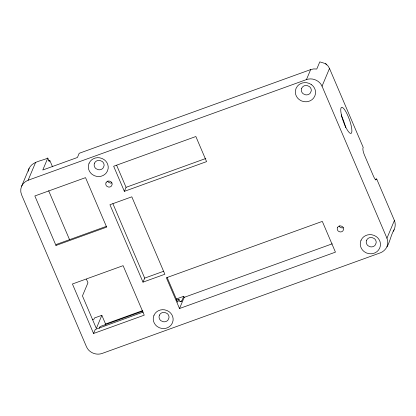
<?xml version="1.0" encoding="UTF-8"?>
<svg xmlns="http://www.w3.org/2000/svg" width="416" height="416" viewBox="0 0 416 416"><rect width="100%" height="100%" fill="white"/><g stroke="black" fill="none" stroke-linecap="round" stroke-linejoin="round"><path stroke-width="0.62" d="M48.584 160.857L49.8 160.415L49.296 161.611L47.798 158.07C41.532 161.086 32.458 161.314 29.089 168.423L21.632 186.17L20.81 189.004L20.8 191.963L21.596 194.844L86.512 346.85C89.034 352.664 96.184 355.586 102.102 353.454L380.416 252.819C389.584 249.132 389.501 237.089 394.118 229.736C395.418 226.798 395.642 223.475 394.404 220.47L376.667 178.927L375.185 179.462M28.267 171.252L29.089 168.423M386.911 246.88L387.728 244.052L387.743 241.093L386.948 238.212L322.041 86.2C319.519 80.387 312.369 77.464 306.452 79.591L28.127 180.237L25.418 181.636L23.202 183.659L21.632 186.17M28.127 180.237L35.578 162.484M47.798 158.07L42.786 170.004L77.433 157.477L79.191 153.296L310.648 69.602L313.669 68.931L316.789 69.025L319.795 61.87L325.749 63.69L327.948 65.848L329.498 68.458L363.23 147.462L362.981 148.06A5.933 1.357 70.1 0 0 364.494 155.152L373.396 176.01A5.933 1.357 70.1 0 0 376.412 179.52L375.336 179.915M55.978 245.461L34.845 195.967L85.524 177.642L106.657 227.136L55.978 245.461L56.415 244.416L106.48 226.314M124.368 191.35L113.651 166.249L195.858 136.521L206.575 161.621L124.368 191.35L126.058 187.325L116.626 165.23M93.564 333.486L72.431 283.993L123.11 265.668L144.243 315.162L93.564 333.486L95.254 329.462L143.13 312.094M92.404 319.743L93.98 319.171L94.484 317.975L101.847 315.312L96.335 328.442L82.446 295.922L87.963 282.797L86.429 279.214M99.325 328.338L100.074 326.55L142.834 311.085M105.061 325.203L105.56 324.012L101.847 315.312M142.99 282.147L109.933 204.729L131.81 196.82L164.866 274.238L142.99 282.147L144.685 278.122L112.897 203.679M176.504 300.076L178.937 299.203L177.684 302.182L167.066 277.321M179.92 301.72L181.75 301.059L183.758 296.286L176.426 298.938M179.509 308.532L166.374 277.774L322.312 221.385L335.447 252.143L179.509 308.532L184.21 297.346L183.758 296.286M306.452 79.591L310.648 69.602M322.041 86.2L329.498 68.458M376.412 179.52L376.667 178.927M386.948 238.212L394.404 220.47M393.172 231.244L394.118 229.736M126.058 187.325L205.832 158.475M144.685 278.122L163.519 271.31M105.56 324.012L142.605 310.617M184.21 297.346L332.228 243.823M181.75 301.059L179.92 301.501L178.937 299.203M311.641 84.776L309.358 83.455L306.81 82.727A10.384 9.812 22.8 0 0 297.45 86.117L296.119 88.244L295.422 90.641A9.89 9.35 22.8 0 0 299.26 99.622L301.543 100.942L304.091 101.665A10.384 9.812 22.8 0 0 313.451 98.28L314.782 96.153L315.479 93.756A9.89 9.35 22.8 0 0 311.641 84.776M325.749 63.69L326.258 64.88M49.8 160.415L52.53 166.806M48.672 190.778L69.592 239.772M111.862 182.868A3.271 3.089 22.8 0 1 110.224 183.019L108.701 182.374A3.115 2.943 22.8 0 1 107.702 181.106M341.349 115.627A13.842 3.162 70.1 0 1 345.649 127.67M339.165 225.961A3.115 2.943 22.8 0 0 340.163 227.23L341.687 227.874A3.271 3.089 22.8 0 0 343.32 227.718M89.086 163.223L88.405 165.584A9.734 9.199 22.8 0 0 92.18 174.418L94.427 175.718L96.933 176.436A10.223 9.656 22.8 0 0 106.148 173.103L107.458 171.007L108.139 168.646A9.734 9.199 22.8 0 0 104.369 159.812L102.123 158.506L99.611 157.794A10.223 9.656 22.8 0 0 90.397 161.127L89.086 163.223M94.531 163.14L94.193 164.32A4.867 4.602 22.8 0 0 96.08 168.74L98.457 169.749A5.112 4.831 22.8 0 0 103.064 168.08L104.057 165.854A4.867 4.602 22.8 0 0 102.175 161.434L99.793 160.425A5.112 4.831 22.8 0 0 95.186 162.094L94.531 163.14M106.023 182.816L105.804 183.57A3.115 2.943 22.8 0 0 107.011 186.399L108.529 187.044A3.271 3.089 22.8 0 0 111.483 185.978L112.117 184.553A3.115 2.943 22.8 0 0 110.911 181.724L109.387 181.08A3.271 3.089 22.8 0 0 106.439 182.146L106.023 182.816M153.998 315.234L153.312 317.595A9.734 9.199 22.8 0 0 157.087 326.435L159.333 327.735L161.84 328.448A10.223 9.656 22.8 0 0 171.054 325.114L172.364 323.019L173.051 320.658A9.734 9.199 22.8 0 0 169.276 311.823L167.029 310.523L164.523 309.806A10.223 9.656 22.8 0 0 155.303 313.139L153.998 315.234M159.442 315.156L159.099 316.332A4.867 4.602 22.8 0 0 160.987 320.752L163.363 321.76A5.112 4.831 22.8 0 0 167.97 320.096L168.969 317.866A4.867 4.602 22.8 0 0 167.081 313.446L164.705 312.442A5.112 4.831 22.8 0 0 160.098 314.106L159.442 315.156M301.709 88.223L301.366 89.404A4.867 4.602 22.8 0 0 303.254 93.824L305.635 94.832A5.112 4.831 22.8 0 0 310.242 93.163L311.236 90.938A4.867 4.602 22.8 0 0 309.348 86.518L306.972 85.509A5.112 4.831 22.8 0 0 302.364 87.178L301.709 88.223M337.485 227.672L337.262 228.426A3.115 2.943 22.8 0 0 338.473 231.254L339.992 231.899A3.271 3.089 22.8 0 0 342.94 230.833L343.58 229.408A3.115 2.943 22.8 0 0 342.373 226.58L340.85 225.935A3.271 3.089 22.8 0 0 337.901 227.001L337.485 227.672M361.026 240.256L360.334 242.653A9.89 9.35 22.8 0 0 364.166 251.633L366.449 252.954L368.997 253.682A10.384 9.812 22.8 0 0 378.357 250.292L379.688 248.165L380.385 245.768A9.89 9.35 22.8 0 0 376.553 236.787L374.27 235.466L371.722 234.744A10.384 9.812 22.8 0 0 362.357 238.129L361.026 240.256M366.616 240.235L366.278 241.415A4.867 4.602 22.8 0 0 368.165 245.835L370.542 246.844A5.112 4.831 22.8 0 0 375.149 245.175L376.142 242.949A4.867 4.602 22.8 0 0 374.26 238.529L371.878 237.526A5.112 4.831 22.8 0 0 367.271 239.19L366.616 240.235M341.338 114.587A13.837 3.162 70.1 0 0 350.964 133.416A13.837 3.162 70.1 0 0 346.642 113.147A13.837 3.162 70.1 0 0 341.338 114.587"/></g></svg>
